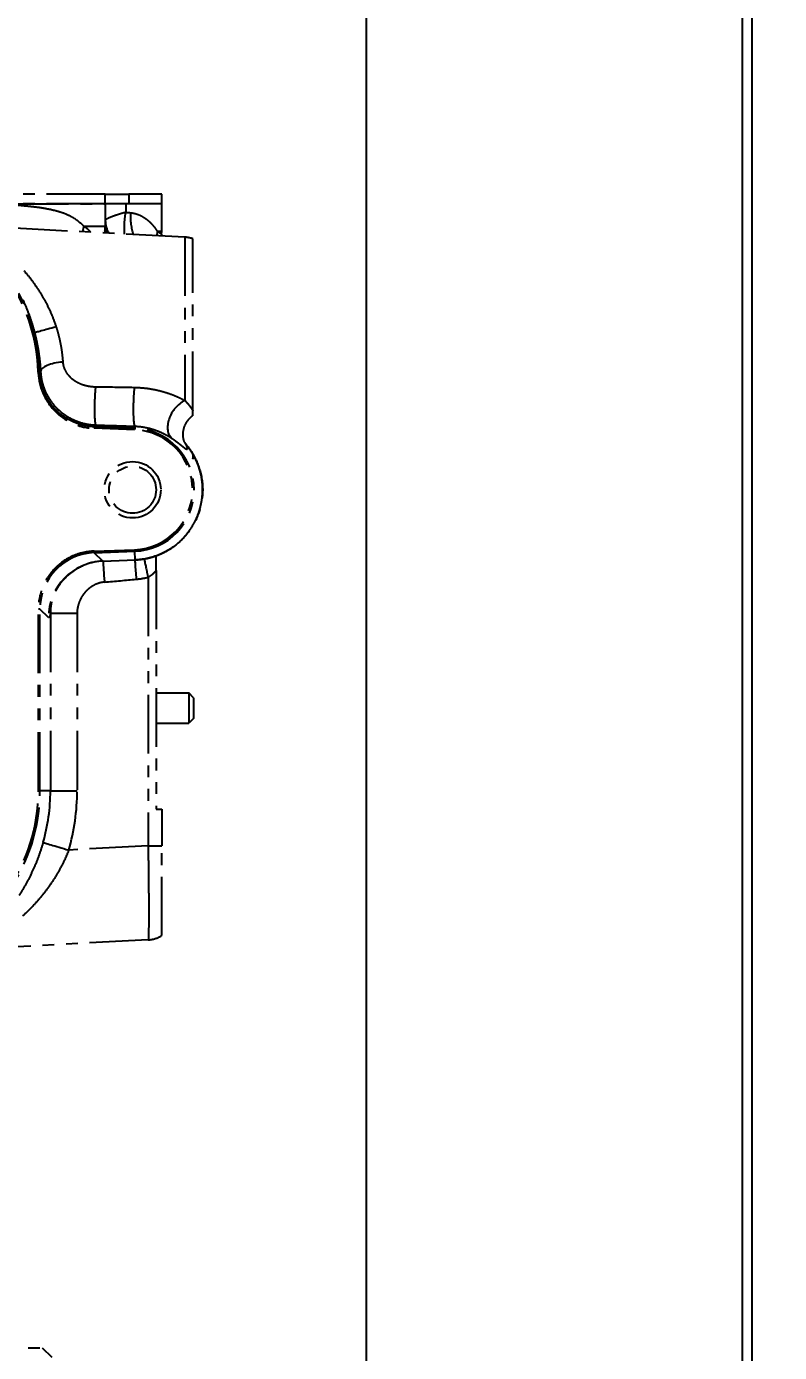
# Model space of a CAD drawing. Header units: inches. Extents: x 0 to 77285, y -118 to 40065.
# Drawn here: x 70234.3 to 70314.4, y 25421.7 to 25562.7 of the extents above; entities that cross this region are included whole.
import ezdxf

# ---------------------------------------------------------------- set-up
doc = ezdxf.new("R2010")
doc.units = ezdxf.units.IN
doc.header["$LTSCALE"] = 5
doc.header["$MEASUREMENT"] = 0
doc.linetypes.add('PHANTOM', pattern=[2.5, 1.25, -0.25, 0.25, -0.25, 0.25, -0.25])
doc.layers.add('66', color=6, linetype='PHANTOM')
doc.styles.add('SCI', font='')
doc.styles.get('SCI').set_extended_font_data('Gulim')
doc.dimstyles.new('SCH', dxfattribs={"dimtxt": 2.5, "dimasz": 2, "dimexe": 1.25, "dimexo": 0.625, "dimtad": 1, "dimdec": 8, "dimtxsty": 'SCI', "dimcen": 2.5, "dimclrd": 4, "dimclre": 4, "dimclrt": 7, "dimadec": 8, "dimazin": 2, "dimtfac": 1, "dimtdec": 8, "dimtmove": 0, "dimatfit": 3, "dimfxl": 1, "dimarcsym": 0})

# ---------------------------------------------------------------- blocks, each defined once
blk = doc.blocks.new('A$Cb1cd6385')
for p, q in [((-35, 290.5), (-34, 291.5)), ((-35, 231.5), (-35, 290.5))]:
    blk.add_line(p, q)
blk = doc.blocks.new('A$C4c8e5734')
for p, q in [((-9.3, 4.72), (-21.3, 4.72)), ((-9.3, 4.72), (-6.8, 4.72)), ((-9.3, 3.72), (-9.3, 4.72)), ((-3.3, 4.72), (-6.8, 4.72)), ((-6.8, 4.72), (-6.8, 3.72)), ((-3.3, 3.72), (-3.3, 4.72)), ((-9.3, 3.72), (-21.3, 3.72)), ((-19.45, 3.72), (-9.3, 3.72)), ((-9.3, 3.72), (-9.3, 1.32)), ((-6.8, 3.72), (-9.3, 3.72)), ((-7.12, 3.72), (-7.12, 2.81)), ((-3.3, 3.72), (-6.8, 3.72)), ((-3.3, 3.72), (-6.8, 3.72)), ((-3.3, 0.82), (-3.3, 3.72)), ((-0.84, 0.17), (-24.24, 1.39)), ((-11.59, 1.32), (-9.3, 1.32)), ((-3.78, 0.82), (-3.3, 0.82)), ((-0.84, 0.17), (-0.84, -17.18)), ((0, -18.24), (0, 0)), ((-16.26, -14.16), (-16.43, -14.17)), ((-3.9, -16.06), (-3.9, -16.06)), ((0, -18.81), (0, -18.24)), ((-6.17, -20.14), (-10.48, -19.99)), ((-10.48, -19.99), (-10.48, -20.15)), ((-6.18, -20.3), (-10.48, -20.15)), ((-6.17, -20.14), (-6.18, -20.3)), ((-6.16, -19.93), (-6.17, -20.14)), ((0, -22.93), (0, -23.37)), ((-10.47, -33.2), (-6.18, -33.05)), ((-10.47, -33.37), (-10.47, -33.2)), ((-10.47, -33.37), (-6.17, -33.22)), ((-9.55, -34.26), (-10.47, -33.37)), ((-6.17, -33.22), (-6.18, -33.05)), ((-6.14, -34.13), (-6.17, -33.22)), ((-3.9, -35.26), (-3.9, -33.71)), ((-9.55, -34.26), (-6.14, -34.13)), ((-9.53, -34.26), (-6.13, -34.14)), ((-4.74, -35.98), (-4.74, -64.54)), ((-3.9, -35.26), (-3.9, -60.63)), ((-16.42, -58.68), (-16.42, -39.36)), ((-16.25, -39.36), (-16.42, -39.36)), ((-16.25, -58.68), (-16.25, -39.36)), ((-15.33, -40.25), (-16.25, -39.36)), ((-15.05, -38.77), (-15.05, -38.77)), ((-15.14, -39.81), (-15.14, -58.68)), ((-15.14, -39.81), (-12.3, -39.81)), ((-12.3, -39.81), (-12.3, -58.68)), ((-3.9, -48.28), (-0.4, -48.28)), ((-0.4, -48.28), (-0.4, -51.48)), ((0.1, -48.78), (-0.4, -48.28)), ((0.1, -48.78), (0.1, -50.98)), ((-3.9, -51.48), (-0.4, -51.48)), ((0.1, -50.98), (-0.4, -51.48)), ((-16.25, -58.68), (-16.42, -58.68)), ((-15.14, -58.68), (-16.25, -58.68)), ((-15.14, -58.68), (-12.3, -58.68)), ((-3.9, -60.63), (-3.3, -60.63)), ((-3.3, -60.63), (-3.3, -64.54)), ((-4.74, -64.54), (-13.19, -64.98)), ((-4.74, -64.54), (-3.3, -64.54)), ((-3.3, -74.07), (-3.3, -64.54)), ((-4.74, -74.53), (-26.23, -75.65))]:
    blk.add_line(p, q)
for radius in [3, 2.5]:
    blk.add_circle((-6.4, -26.68), radius)
for centre, radius, start, end in [((-34.9, -14.68), 18.65, 1.5783, 156.6949), ((-34.9, -14.68), 18.48, 1.5783, 156.6949), ((-6.3, 1.86), 3, 180, 204.8747), ((-12.3, 1.32), 3, 349.8516, 0), ((-6.3, 0.82), 3, 353.5356, 0), ((-1, -2.83), 3, 70.5288, 87), ((-6.4, -26.68), 6.38, 272, 88), ((-6.4, -26.68), 6.54, 272, 88), ((-34.9, -58.68), 18.65, 220.128, 0), ((-34.9, -58.68), 18.48, 220.128, 0), ((-4.9, -71.53), 3, 273, 302.231)]:
    blk.add_arc(centre, radius, start, end)
for centre, major_axis, ratio, start_param, end_param in [((-6.3, 1.94), (-3, 0), 0.926501, 6.283185, 6.790433), ((-4.53, 2.77), (0.21, 3.99), 0.523693, 1.598235, 2.215116), ((-9.57, 1.32), (-1.67, -1.86), 0.716015, 5.281294, 5.549551), ((-6.39, 0.27), (-2.95, 0.53), 0.876758, 0.000005, 0.069183), ((-6.39, 0.27), (-2.95, 0.53), 0.876758, 6.283185, 6.28319), ((-6.3, 1.32), (-3, 0), 0.958862, 0, 0.252117), ((-0.05, 0.82), (2.77, 2.88), 0.879926, 2.272796, 2.405691), ((-14.4, -9.38), (-2.42, -0.63), 0.013152, 4.763071, 6.230821), ((-13.69, -14.03), (-2.5, -0.13), 0.367782, 4.745977, 6.226875), ((-10.21, -17.31), (-0.08, -2.5), 0.091823, 4.030867, 6.230603), ((-162.75, 574.43), (2075.48, -86.31), 0.28183, 4.797605, 4.799601), ((-6.08, -17.43), (-0.07, -2.5), 0.094666, 4.00332, 6.230589), ((-3.8, -17.66), (-0.72, 2.4), 0.192548, 0.707088, 0.707158), ((-0.71, -19.23), (-1.42, -2.06), 0.66243, 4.015601, 6.213265), ((1.19, -20.24), (-2.13, -1.3), 0.946608, 0.021191, 0.16306), ((-10.23, -39.38), (-4.34, 4.19), 0.994731, 5.516563, 7.049808), ((-9.34, -40.25), (-4.17, -4.32), 0.997357, 3.945767, 5.479011), ((-9.31, -29.25), (-0.23, -5.02), 0.052085, 6.235092, 6.287489), ((-9.23, -36.49), (0.26, -2.99), 0.05214, 3.865601, 4.707855), ((-9.31, -29.25), (-0.23, -5.02), 0.052085, 0.004303, 0.004316), ((-5.85, -36.19), (0.28, -2.99), 0.052109, 3.95003, 4.707519), ((-6.31, -29.14), (0.19, -5), 0.052299, 6.230754, 6.283185), ((-4.59, -35.98), (0.68, -2.92), 0.05098, 3.970311, 4.700539), ((-49.16, -29.26), (-85.72, -2.52), 0.1104, 2.05001, 2.095046), ((-6.89, -26.71), (0, -9.52), 0.99863, 0.093108, 0.228074), ((-34.77, -58.68), (0, -19.67), 0.998185, 1.288678, 1.570789), ((-34.93, -58.68), (0, -22.67), 0.99863, 1.288913, 1.570789), ((-13.03, -64.98), (-2.88, 0.83), 0.014558, 0.052365, 1.520499)]:
    blk.add_ellipse(centre, major_axis=major_axis, ratio=ratio, start_param=start_param, end_param=end_param)
for points, knots in [([(-16.87, 3.37), (-17.28, 3.42), (-17.7, 3.46), (-18.13, 3.5), (-18.56, 3.54), (-19, 3.58), (-19.44, 3.61)], [0.75, 0.75, 0.75, 0.75, 0.875, 0.875, 0.875, 1, 1, 1, 1]), ([(-12.88, 2.31), (-13.13, 2.45), (-13.4, 2.57), (-13.69, 2.68), (-13.98, 2.79), (-14.29, 2.89), (-14.62, 2.97)], [0.25, 0.25, 0.25, 0.25, 0.375, 0.375, 0.375, 0.5, 0.5, 0.5, 0.5]), ([(-8.42, 2.4), (-8.53, 2.36), (-8.64, 2.32), (-8.73, 2.28), (-8.82, 2.25), (-8.9, 2.21), (-8.97, 2.18)], [0.375, 0.375, 0.375, 0.375, 0.5, 0.5, 0.5, 0.625, 0.625, 0.625, 0.625]), ([(-7.26, 0.63), (-7.27, 0.78), (-7.27, 0.95), (-7.27, 1.11), (-7.27, 1.27), (-7.27, 1.44), (-7.26, 1.62), (-7.25, 1.8), (-7.23, 1.99), (-7.21, 2.19)], [0.5, 0.5, 0.5, 0.5, 0.625, 0.625, 0.625, 0.75, 0.75, 0.75, 0.875, 0.875, 0.875, 0.875]), ([(-5.61, 2.5), (-5.45, 2.42), (-5.28, 2.32), (-5.11, 2.21), (-4.95, 2.1), (-4.78, 1.97), (-4.62, 1.83)], [0.3333333, 0.3333333, 0.3333333, 0.3333333, 0.5, 0.5, 0.5, 0.6666667, 0.6666667, 0.6666667, 0.6666667]), ([(-10.98, 0.83), (-11.05, 0.91), (-11.14, 0.99), (-11.24, 1.08), (-11.34, 1.16), (-11.46, 1.24), (-11.59, 1.32)], [0.8, 0.8, 0.8, 0.8, 0.9, 0.9, 0.9, 1, 1, 1, 1]), ([(-3.49, 0.62), (-3.45, 0.59), (-3.42, 0.57), (-3.4, 0.55), (-3.37, 0.53), (-3.35, 0.51), (-3.34, 0.5)], [0.2, 0.2, 0.2, 0.2, 0.3, 0.3, 0.3, 0.4, 0.4, 0.4, 0.4]), ([(-17.3, -4.19), (-17.07, -4.49), (-16.84, -4.81), (-16.62, -5.14), (-16.39, -5.47), (-16.17, -5.82), (-15.97, -6.17)], [0.6428571, 0.6428571, 0.6428571, 0.6428571, 0.7142857, 0.7142857, 0.7142857, 0.7857143, 0.7857143, 0.7857143, 0.7857143]), ([(-16.68, -10.58), (-16.63, -10.77), (-16.59, -10.95), (-16.56, -11.14), (-16.52, -11.33), (-16.48, -11.52), (-16.45, -11.7)], [0.1428571, 0.1428571, 0.1428571, 0.1428571, 0.2857143, 0.2857143, 0.2857143, 0.4285714, 0.4285714, 0.4285714, 0.4285714]), ([(-14.12, -10.93), (-14.08, -11.1), (-14.05, -11.26), (-14.02, -11.43), (-13.99, -11.6), (-13.96, -11.77), (-13.94, -11.95), (-13.91, -12.13), (-13.89, -12.31), (-13.87, -12.51), (-13.85, -12.7), (-13.83, -12.91), (-13.82, -13.12)], [0.4285714, 0.4285714, 0.4285714, 0.4285714, 0.5714286, 0.5714286, 0.5714286, 0.7142857, 0.7142857, 0.7142857, 0.8571429, 0.8571429, 0.8571429, 0.9999999, 0.9999999, 0.9999999, 0.9999999]), ([(-16.45, -11.7), (-16.42, -11.89), (-16.39, -12.07), (-16.37, -12.26), (-16.34, -12.44), (-16.31, -12.63), (-16.29, -12.83)], [0.4285714, 0.4285714, 0.4285714, 0.4285714, 0.5714286, 0.5714286, 0.5714286, 0.7142857, 0.7142857, 0.7142857, 0.7142857]), ([(-16.43, -14.17), (-16.4, -14.92), (-16.25, -15.67), (-15.65, -17.1), (-15.2, -17.77), (-14.08, -18.91), (-13.41, -19.36), (-11.98, -19.96), (-11.24, -20.13), (-10.48, -20.15)], [0.0000028, 0.0000028, 0.0000028, 0.0000028, 0.2261414, 0.2261414, 0.4655504, 0.4655504, 0.7049898, 0.7049898, 0.9312215, 0.9312215, 0.9312215, 0.9312215]), ([(-16.26, -14.16), (-16.25, -14.15), (-16.22, -14.14), (-16.2, -14.12), (-16.18, -14.11)], [0, 0, 0, 0, 0.5, 0.9999999, 0.9999999, 0.9999999, 0.9999999]), ([(-16.02, -15.69), (-16.09, -15.44), (-16.15, -15.19), (-16.19, -14.93), (-16.23, -14.68), (-16.25, -14.42), (-16.26, -14.16)], [0.8333333, 0.8333333, 0.8333333, 0.8333333, 0.9166667, 0.9166667, 0.9166667, 1, 1, 1, 1]), ([(-16.18, -14.11), (-16.17, -14.38), (-16.14, -14.66), (-16.09, -14.92), (-16.04, -15.19), (-15.97, -15.46), (-15.88, -15.71)], [0, 0, 0, 0, 0.0909091, 0.0909091, 0.0909091, 0.1818182, 0.1818182, 0.1818182, 0.1818182]), ([(-13.45, -14.22), (-13.37, -14.33), (-13.29, -14.44), (-13.19, -14.54), (-13.1, -14.65), (-13, -14.75), (-12.89, -14.84)], [0.2727273, 0.2727273, 0.2727273, 0.2727273, 0.3636364, 0.3636364, 0.3636364, 0.4545455, 0.4545455, 0.4545455, 0.4545455]), ([(-12.53, -15.1), (-12.41, -15.18), (-12.28, -15.25), (-12.14, -15.32), (-12.01, -15.38), (-11.87, -15.44), (-11.73, -15.49)], [0.5454545, 0.5454545, 0.5454545, 0.5454545, 0.6363636, 0.6363636, 0.6363636, 0.7272727, 0.7272727, 0.7272727, 0.7272727]), ([(-15, -17.69), (-15.15, -17.49), (-15.29, -17.28), (-15.42, -17.07), (-15.55, -16.85), (-15.66, -16.63), (-15.76, -16.4)], [0.5833333, 0.5833333, 0.5833333, 0.5833333, 0.6666667, 0.6666667, 0.6666667, 0.75, 0.75, 0.75, 0.75]), ([(-6.21, -15.8), (-5.95, -15.81), (-5.7, -15.82), (-5.47, -15.84), (-5.24, -15.85), (-5.03, -15.88), (-4.83, -15.9), (-4.63, -15.93), (-4.45, -15.96), (-4.27, -15.99)], [0, 0, 0, 0, 0.1, 0.1, 0.1, 0.2, 0.2, 0.2, 0.3, 0.3, 0.3, 0.3]), ([(-13.95, -18.74), (-14.14, -18.58), (-14.33, -18.42), (-14.5, -18.24), (-14.68, -18.07), (-14.84, -17.88), (-15, -17.69)], [0.4166667, 0.4166667, 0.4166667, 0.4166667, 0.5, 0.5, 0.5, 0.5833333, 0.5833333, 0.5833333, 0.5833333]), ([(-14.62, -17.83), (-14.44, -18.04), (-14.24, -18.23), (-14.03, -18.4), (-13.81, -18.57), (-13.59, -18.73), (-13.36, -18.87)], [0.4545455, 0.4545455, 0.4545455, 0.4545455, 0.5454545, 0.5454545, 0.5454545, 0.6363636, 0.6363636, 0.6363636, 0.6363636]), ([(0, -18.81), (-0.23, -18.96), (-0.43, -19.16), (-0.75, -19.6), (-0.87, -19.84), (-1.02, -20.32), (-1.06, -20.57), (-1.06, -20.97), (-1.04, -21.13), (-1, -21.35), (-0.98, -21.42), (-0.94, -21.53), (-0.93, -21.57), (-0.91, -21.6), (-0.91, -21.61), (-0.91, -21.61)], [0, 0, 0, 0, 0.0855138, 0.0855138, 0.1689981, 0.1689981, 0.2502066, 0.2502066, 0.3183439, 0.3183439, 0.3727466, 0.3727466, 0.437922, 0.437922, 0.4853626, 0.4853626, 0.4853626, 0.4853626]), ([(-10.48, -19.99), (-10.73, -19.98), (-10.98, -19.95), (-11.23, -19.91), (-11.48, -19.87), (-11.72, -19.82), (-11.96, -19.75)], [0, 0, 0, 0, 0.0833333, 0.0833333, 0.0833333, 0.1666667, 0.1666667, 0.1666667, 0.1666667]), ([(-10.3, -19.8), (-9.84, -19.82), (-9.38, -19.83), (-8.92, -19.85), (-8.47, -19.86), (-8.01, -19.87), (-7.55, -19.89)], [0, 0, 0, 0, 0.3333333, 0.3333333, 0.3333333, 0.6666667, 0.6666667, 0.6666667, 0.6666667]), ([(-0.78, -21.77), (-0.25, -22.38), (0.18, -23.08), (0.79, -24.56), (0.98, -25.35), (1.1, -26.93), (1.02, -27.74), (0.64, -29.28), (0.31, -30.02), (-0.54, -31.36), (-1.08, -31.97), (-2.31, -32.97), (-3.02, -33.37), (-4.51, -33.94), (-5.32, -34.11), (-6.13, -34.14)], [0, 0, 0, 0, 0.24203, 0.24203, 0.479698, 0.479698, 0.717544, 0.717544, 0.955385, 0.955385, 1.193195, 1.193195, 1.431062, 1.431062, 1.672877, 1.672877, 1.672877, 1.672877]), ([(-1.72, -21.57), (-1.65, -21.62), (-1.58, -21.67), (-1.52, -21.72), (-1.46, -21.77), (-1.4, -21.82), (-1.35, -21.86)], [0.1333333, 0.1333333, 0.1333333, 0.1333333, 0.2, 0.2, 0.2, 0.2666667, 0.2666667, 0.2666667, 0.2666667]), ([(0, -22.93), (0.1, -23.2), (0.1, -23.35), (0.04, -23.38), (0.02, -23.38), (0, -23.37)], [-2.880639, -2.880639, -2.880639, -2.880639, -2.5707797, -2.5707797, -2.4847961, -2.4847961, -2.4847961, -2.4847961]), ([(-10.47, -33.2), (-11.26, -33.23), (-12.03, -33.4), (-13.48, -34.04), (-14.14, -34.5), (-15.25, -35.65), (-15.68, -36.33), (-16.27, -37.8), (-16.42, -38.57), (-16.42, -39.36)], [0.000001, 0.000001, 0.000001, 0.000001, 0.2348184, 0.2348184, 0.4741465, 0.4741465, 0.7135007, 0.7135007, 0.9484037, 0.9484037, 0.9484037, 0.9484037]), ([(-4.2, -33.8), (-3.89, -33.7), (-3.58, -33.59), (-3.29, -33.45), (-2.99, -33.31), (-2.7, -33.16), (-2.43, -32.98)], [0.1176471, 0.1176471, 0.1176471, 0.1176471, 0.1764706, 0.1764706, 0.1764706, 0.2352941, 0.2352941, 0.2352941, 0.2352941]), ([(-9.53, -34.26), (-10.18, -34.29), (-10.83, -34.42), (-12.03, -34.88), (-12.59, -35.21), (-13.56, -36), (-13.99, -36.48), (-14.45, -37.21), (-14.58, -37.43), (-14.75, -37.81), (-14.81, -37.96), (-14.9, -38.18), (-14.92, -38.27), (-14.99, -38.47), (-15.01, -38.57), (-15.04, -38.71), (-15.05, -38.74), (-15.05, -38.77), (-15.05, -38.77), (-15.05, -38.77)], [0, 0, 0, 0, 0.1953229, 0.1953229, 0.3869214, 0.3869214, 0.5768896, 0.5768896, 0.6597202, 0.6597202, 0.717951, 0.717951, 0.757812, 0.757812, 0.8234183, 0.8234183, 0.8873688, 0.8873688, 0.9081733, 0.9081733, 0.9081733, 0.9081733]), ([(-10.21, -36.69), (-10.34, -36.74), (-10.47, -36.81), (-10.59, -36.88), (-10.72, -36.95), (-10.84, -37.03), (-10.95, -37.12)], [0.1818182, 0.1818182, 0.1818182, 0.1818182, 0.2727273, 0.2727273, 0.2727273, 0.3636364, 0.3636364, 0.3636364, 0.3636364]), ([(-12.17, -38.91), (-12.21, -39.05), (-12.24, -39.2), (-12.27, -39.35), (-12.29, -39.5), (-12.3, -39.66), (-12.3, -39.81)], [0.8181818, 0.8181818, 0.8181818, 0.8181818, 0.9090909, 0.9090909, 0.9090909, 1, 1, 1, 1]), ([(-17.2, -67.52), (-17.38, -67.91), (-17.58, -68.29), (-17.8, -68.67), (-18.01, -69.05), (-18.24, -69.43), (-18.48, -69.81)], [0.4285714, 0.4285714, 0.4285714, 0.4285714, 0.5714286, 0.5714286, 0.5714286, 0.7142857, 0.7142857, 0.7142857, 0.7142857]), ([(-4.68, -70.16), (-4.68, -70.49), (-4.68, -70.8), (-4.68, -71.1), (-4.68, -71.4), (-4.68, -71.68), (-4.68, -71.94)], [0.3846154, 0.3846154, 0.3846154, 0.3846154, 0.4615385, 0.4615385, 0.4615385, 0.5384615, 0.5384615, 0.5384615, 0.5384615]), ([(-4.69, -73.31), (-4.69, -73.5), (-4.69, -73.67), (-4.7, -73.82), (-4.7, -73.96), (-4.7, -74.09), (-4.71, -74.2), (-4.71, -74.3), (-4.72, -74.39), (-4.72, -74.44)], [0.6923077, 0.6923077, 0.6923077, 0.6923077, 0.7692308, 0.7692308, 0.7692308, 0.8461538, 0.8461538, 0.8461538, 0.9230769, 0.9230769, 0.9230769, 0.9230769])]:
    blk.add_open_spline(points, degree=3, knots=knots)
for points in [[(-15.69, 3.2), (-16.06, 3.27), (-16.46, 3.32), (-16.87, 3.37)], [(-14.62, 2.97), (-14.96, 3.06), (-15.31, 3.13), (-15.69, 3.2)], [(-12.19, 1.86), (-12.4, 2.03), (-12.63, 2.18), (-12.88, 2.31)], [(-11.59, 1.32), (-11.78, 1.52), (-11.97, 1.7), (-12.19, 1.86)], [(-9.26, 2.01), (-9.29, 1.98), (-9.3, 1.96), (-9.3, 1.94)], [(-9.15, 2.08), (-9.2, 2.06), (-9.24, 2.03), (-9.26, 2.01)], [(-8.97, 2.18), (-9.04, 2.14), (-9.1, 2.11), (-9.15, 2.08)], [(-8.07, 2.52), (-8.2, 2.48), (-8.31, 2.44), (-8.42, 2.4)], [(-7.63, 2.66), (-7.79, 2.61), (-7.93, 2.56), (-8.07, 2.52)], [(-7.12, 2.81), (-7.3, 2.75), (-7.47, 2.7), (-7.63, 2.66)], [(-7.21, 2.19), (-7.19, 2.38), (-7.16, 2.59), (-7.12, 2.81)], [(-7.12, 2.81), (-7.04, 2.8), (-6.96, 2.79), (-6.88, 2.79)], [(-6.88, 2.79), (-6.8, 2.78), (-6.71, 2.77), (-6.63, 2.77)], [(-6.63, 2.77), (-6.46, 2.75), (-6.3, 2.72), (-6.13, 2.68)], [(-6.13, 2.68), (-5.96, 2.63), (-5.78, 2.57), (-5.61, 2.5)], [(-4.62, 1.83), (-4.47, 1.68), (-4.31, 1.52), (-4.17, 1.35)], [(-10.87, 0.69), (-10.9, 0.74), (-10.94, 0.78), (-10.98, 0.83)], [(-9.39, 0.62), (-9.39, 0.62), (-9.39, 0.62), (-9.4, 0.62)], [(-9.35, 0.79), (-9.36, 0.74), (-9.37, 0.68), (-9.39, 0.62)], [(-7.24, 0.5), (-7.25, 0.55), (-7.25, 0.59), (-7.26, 0.63)], [(-4.17, 1.35), (-4.03, 1.18), (-3.9, 1), (-3.78, 0.82)], [(-3.78, 0.82), (-3.72, 0.78), (-3.66, 0.75), (-3.62, 0.71)], [(-3.62, 0.71), (-3.57, 0.68), (-3.53, 0.65), (-3.49, 0.62)], [(-3.34, 0.5), (-3.33, 0.49), (-3.32, 0.49), (-3.32, 0.49)], [(-3.32, 0.49), (-3.33, 0.42), (-3.33, 0.36), (-3.34, 0.3)], [(-3.32, 0.49), (-3.32, 0.49), (-3.32, 0.49), (-3.32, 0.49)], [(-3.32, 0.49), (-3.32, 0.49), (-3.32, 0.49), (-3.32, 0.49)], [(-17.97, -3.38), (-17.76, -3.63), (-17.53, -3.9), (-17.3, -4.19)], [(-18.08, -6.48), (-17.9, -6.87), (-17.74, -7.26), (-17.58, -7.65)], [(-15.97, -6.17), (-15.77, -6.52), (-15.57, -6.88), (-15.4, -7.23)], [(-17.58, -7.65), (-17.43, -8.05), (-17.28, -8.44), (-17.16, -8.84)], [(-15.4, -7.23), (-15.22, -7.59), (-15.06, -7.96), (-14.92, -8.31)], [(-14.92, -8.31), (-14.77, -8.67), (-14.64, -9.03), (-14.53, -9.38)], [(-17.16, -8.84), (-17.03, -9.23), (-16.92, -9.62), (-16.82, -10)], [(-14.53, -9.38), (-14.47, -9.55), (-14.42, -9.73), (-14.37, -9.9)], [(-16.82, -10), (-16.77, -10.2), (-16.72, -10.39), (-16.68, -10.58)], [(-14.37, -9.9), (-14.32, -10.08), (-14.28, -10.24), (-14.24, -10.42)], [(-14.24, -10.42), (-14.19, -10.59), (-14.15, -10.76), (-14.12, -10.93)], [(-16.29, -12.83), (-16.27, -13.02), (-16.25, -13.22), (-16.23, -13.44)], [(-16.23, -13.44), (-16.21, -13.65), (-16.2, -13.87), (-16.18, -14.11)], [(-13.82, -13.12), (-13.81, -13.25), (-13.79, -13.37), (-13.76, -13.5)], [(-13.76, -13.5), (-13.73, -13.62), (-13.69, -13.74), (-13.64, -13.86)], [(-13.64, -13.86), (-13.58, -13.98), (-13.52, -14.1), (-13.45, -14.22)], [(-12.89, -14.84), (-12.78, -14.93), (-12.66, -15.02), (-12.53, -15.1)], [(-11.73, -15.49), (-11.58, -15.54), (-11.43, -15.58), (-11.28, -15.62)], [(-15.76, -16.4), (-15.86, -16.17), (-15.95, -15.93), (-16.02, -15.69)], [(-15.88, -15.71), (-15.8, -15.97), (-15.69, -16.23), (-15.57, -16.48)], [(-15.57, -16.48), (-15.44, -16.72), (-15.3, -16.96), (-15.14, -17.19)], [(-11.28, -15.62), (-11.13, -15.65), (-10.97, -15.68), (-10.81, -15.7)], [(-10.81, -15.7), (-10.66, -15.72), (-10.5, -15.73), (-10.34, -15.73)], [(-4.27, -15.99), (-4.09, -16.02), (-3.92, -16.06), (-3.74, -16.1)], [(-3.74, -16.1), (-3.57, -16.14), (-3.39, -16.18), (-3.22, -16.23)], [(-3.22, -16.23), (-3.04, -16.28), (-2.87, -16.33), (-2.7, -16.39)], [(-2.7, -16.39), (-2.53, -16.44), (-2.37, -16.5), (-2.21, -16.56)], [(-2.21, -16.56), (-2.05, -16.62), (-1.9, -16.68), (-1.75, -16.74)], [(-1.75, -16.74), (-1.6, -16.81), (-1.46, -16.87), (-1.3, -16.95)], [(-15.14, -17.19), (-14.98, -17.42), (-14.81, -17.63), (-14.62, -17.83)], [(-1.3, -16.95), (-1.15, -17.02), (-1, -17.1), (-0.84, -17.18)], [(-0.84, -17.18), (-0.78, -17.25), (-0.72, -17.32), (-0.66, -17.38)], [(-0.66, -17.38), (-0.66, -17.39), (-0.65, -17.39), (-0.64, -17.4)], [(-0.64, -17.4), (-0.59, -17.45), (-0.55, -17.5), (-0.51, -17.55)], [(-0.51, -17.55), (-0.5, -17.57), (-0.49, -17.58), (-0.47, -17.6)], [(-0.47, -17.6), (-0.44, -17.64), (-0.41, -17.68), (-0.38, -17.71)], [(-0.38, -17.71), (-0.36, -17.74), (-0.35, -17.76), (-0.33, -17.78)], [(-0.33, -17.78), (-0.31, -17.81), (-0.29, -17.84), (-0.26, -17.87)], [(-0.26, -17.87), (-0.24, -17.89), (-0.22, -17.92), (-0.2, -17.95)], [(-0.2, -17.95), (-0.19, -17.97), (-0.18, -17.99), (-0.16, -18.01)], [(-0.16, -18.01), (-0.14, -18.04), (-0.12, -18.07), (-0.1, -18.1)], [(-0.1, -18.1), (-0.09, -18.11), (-0.08, -18.12), (-0.08, -18.13)], [(-0.08, -18.13), (-0.05, -18.16), (-0.03, -18.19), (-0.01, -18.22)], [(-0.01, -18.22), (-0.01, -18.23), (0, -18.23), (0, -18.24)], [(-13.33, -19.15), (-13.54, -19.03), (-13.75, -18.89), (-13.95, -18.74)], [(-13.36, -18.87), (-13.14, -19.02), (-12.9, -19.14), (-12.66, -19.25)], [(-12.66, -19.49), (-12.89, -19.39), (-13.11, -19.28), (-13.33, -19.15)], [(-12.66, -19.25), (-12.41, -19.36), (-12.16, -19.46), (-11.9, -19.54)], [(-11.96, -19.75), (-12.2, -19.68), (-12.43, -19.59), (-12.66, -19.49)], [(-11.9, -19.54), (-11.64, -19.62), (-11.37, -19.68), (-11.11, -19.72)], [(-11.11, -19.72), (-10.84, -19.77), (-10.57, -19.8), (-10.3, -19.8)], [(-10.48, -19.99), (-10.45, -19.96), (-10.39, -19.9), (-10.33, -19.84), (-10.3, -19.8)], [(-7.55, -19.89), (-7.09, -19.9), (-6.63, -19.92), (-6.16, -19.93)], [(-6.16, -19.93), (-5.97, -19.93), (-5.79, -19.95), (-5.63, -19.96)], [(-5.63, -19.96), (-5.46, -19.98), (-5.31, -20), (-5.16, -20.03)], [(-5.16, -20.03), (-5.02, -20.05), (-4.88, -20.08), (-4.75, -20.11)], [(-4.75, -20.11), (-4.62, -20.14), (-4.49, -20.17), (-4.36, -20.21)], [(-4.36, -20.21), (-4.23, -20.25), (-4.11, -20.29), (-3.98, -20.33)], [(-3.98, -20.33), (-3.85, -20.38), (-3.72, -20.43), (-3.6, -20.48)], [(-3.6, -20.48), (-3.47, -20.53), (-3.35, -20.58), (-3.24, -20.64)], [(-3.24, -20.64), (-3.12, -20.69), (-3.01, -20.75), (-2.9, -20.81)], [(-2.9, -20.81), (-2.79, -20.86), (-2.68, -20.93), (-2.57, -20.99)], [(-2.57, -20.99), (-2.46, -21.06), (-2.34, -21.13), (-2.23, -21.21)], [(-2.23, -21.21), (-2.12, -21.28), (-2.03, -21.34), (-1.95, -21.4)], [(-1.95, -21.4), (-1.87, -21.46), (-1.79, -21.52), (-1.72, -21.57)], [(-1.35, -21.86), (-1.29, -21.9), (-1.24, -21.94), (-1.2, -21.98)], [(-1.2, -21.98), (-1.15, -22.02), (-1.11, -22.05), (-1.07, -22.08)], [(-1.07, -22.08), (-1.03, -22.11), (-1, -22.14), (-0.96, -22.17)], [(-0.96, -22.17), (-0.92, -22.2), (-0.89, -22.22), (-0.86, -22.25)], [(-0.92, -21.59), (-0.87, -21.66), (-0.82, -21.72), (-0.78, -21.77)], [(-0.86, -22.25), (-0.82, -22.27), (-0.79, -22.29), (-0.76, -22.31)], [(-0.72, -21.86), (-0.73, -21.83), (-0.76, -21.8), (-0.78, -21.77)], [(-0.76, -22.31), (-0.73, -22.33), (-0.7, -22.34), (-0.68, -22.35)], [(-0.6, -22.11), (-0.62, -22.04), (-0.66, -21.96), (-0.72, -21.86)], [(-0.13, -22.64), (-0.31, -22.37), (-0.5, -22.11), (-0.72, -21.86)], [(-0.68, -22.35), (-0.65, -22.36), (-0.63, -22.36), (-0.61, -22.36)], [(-0.61, -22.36), (-0.6, -22.36), (-0.58, -22.35), (-0.57, -22.34)], [(-0.56, -22.26), (-0.56, -22.22), (-0.58, -22.17), (-0.6, -22.11)], [(-0.57, -22.34), (-0.56, -22.32), (-0.56, -22.3), (-0.56, -22.26)], [(0.34, -23.5), (0.2, -23.21), (0.04, -22.92), (-0.13, -22.64)], [(0.7, -24.42), (0.6, -24.1), (0.48, -23.8), (0.34, -23.5)], [(0.94, -25.37), (0.88, -25.05), (0.8, -24.73), (0.7, -24.42)], [(1.04, -26.34), (1.03, -26.01), (0.99, -25.69), (0.94, -25.37)], [(1.02, -27.32), (1.05, -27), (1.06, -26.67), (1.04, -26.34)], [(0.87, -28.29), (0.95, -27.97), (0.99, -27.65), (1.02, -27.32)], [(0.2, -30.13), (0.36, -29.84), (0.49, -29.54), (0.6, -29.23)], [(0.6, -29.23), (0.71, -28.93), (0.8, -28.61), (0.87, -28.29)], [(-0.92, -31.73), (-0.7, -31.49), (-0.49, -31.23), (-0.31, -30.97)], [(-0.31, -30.97), (-0.12, -30.7), (0.05, -30.42), (0.2, -30.13)], [(-2.43, -32.98), (-2.15, -32.81), (-1.88, -32.62), (-1.63, -32.41)], [(-1.63, -32.41), (-1.38, -32.2), (-1.14, -31.97), (-0.92, -31.73)], [(-5.16, -34.03), (-4.83, -33.97), (-4.51, -33.9), (-4.2, -33.8)], [(-6.14, -34.13), (-5.81, -34.12), (-5.48, -34.08), (-5.16, -34.03)], [(-9.81, -36.56), (-9.94, -36.6), (-10.08, -36.64), (-10.21, -36.69)], [(-9.39, -36.49), (-9.53, -36.51), (-9.67, -36.53), (-9.81, -36.56)], [(-4.47, -35.82), (-4.56, -35.89), (-4.65, -35.94), (-4.74, -35.98)], [(-4.18, -35.58), (-4.27, -35.68), (-4.37, -35.76), (-4.47, -35.82)], [(-3.9, -35.26), (-3.99, -35.38), (-4.08, -35.49), (-4.18, -35.58)], [(-11.57, -37.73), (-11.67, -37.85), (-11.75, -37.97), (-11.82, -38.09)], [(-11.28, -37.4), (-11.39, -37.5), (-11.48, -37.61), (-11.57, -37.73)], [(-10.95, -37.12), (-11.07, -37.2), (-11.18, -37.3), (-11.28, -37.4)], [(-15.08, -38.94), (-15.12, -39.22), (-15.14, -39.52), (-15.14, -39.81)], [(-15.05, -38.77), (-15.06, -38.82), (-15.07, -38.88), (-15.08, -38.94)], [(-12.02, -38.49), (-12.08, -38.62), (-12.13, -38.76), (-12.17, -38.91)], [(-11.82, -38.09), (-11.9, -38.22), (-11.96, -38.35), (-12.02, -38.49)], [(-15.26, -40.24), (-15.29, -40.26), (-15.31, -40.27), (-15.33, -40.25)], [(-15.2, -40.09), (-15.22, -40.17), (-15.24, -40.21), (-15.26, -40.24)], [(-15.14, -39.81), (-15.16, -39.93), (-15.18, -40.02), (-15.2, -40.09)], [(-15.91, -64.15), (-16.02, -64.52), (-16.14, -64.89), (-16.27, -65.26)], [(-4.74, -64.54), (-4.74, -64.96), (-4.73, -65.37), (-4.73, -65.76)], [(-16.27, -65.26), (-16.4, -65.64), (-16.54, -66.01), (-16.69, -66.39)], [(-13.61, -65.97), (-13.77, -66.3), (-13.94, -66.64), (-14.12, -66.97)], [(-13.19, -64.98), (-13.32, -65.31), (-13.46, -65.64), (-13.61, -65.97)], [(-4.73, -65.76), (-4.72, -66.16), (-4.71, -66.55), (-4.71, -66.93)], [(-16.69, -66.39), (-16.85, -66.76), (-17.02, -67.14), (-17.2, -67.52)], [(-14.12, -66.97), (-14.3, -67.31), (-14.5, -67.65), (-14.72, -67.99)], [(-4.71, -66.93), (-4.71, -67.31), (-4.7, -67.69), (-4.7, -68.06)], [(-15.41, -69.01), (-15.66, -69.35), (-15.93, -69.69), (-16.21, -70.03)], [(-14.72, -67.99), (-14.93, -68.33), (-15.17, -68.67), (-15.41, -69.01)], [(-4.7, -68.06), (-4.69, -68.43), (-4.69, -68.79), (-4.69, -69.14)], [(-16.21, -70.03), (-16.5, -70.37), (-16.8, -70.7), (-17.11, -71.04)], [(-4.69, -69.14), (-4.69, -69.49), (-4.68, -69.83), (-4.68, -70.16)], [(-17.11, -71.04), (-17.43, -71.37), (-17.76, -71.69), (-18.11, -72.01)], [(-4.68, -72.69), (-4.68, -72.91), (-4.68, -73.13), (-4.69, -73.31)], [(-4.68, -71.94), (-4.68, -72.21), (-4.68, -72.46), (-4.68, -72.69)], [(-4.72, -74.44), (-4.73, -74.5), (-4.74, -74.53), (-4.74, -74.53)]]:
    blk.add_open_spline(points, degree=3)
blk = doc.blocks.new('A$Cf772756f')
at = {"layer": '66'}
blk.add_blockref('A$C4c8e5734', (124, 152.88), dxfattribs=at)
at = {"layer": '66', "rotation": 270}
blk.add_blockref('A$Cb1cd6385', (-182.5, 0), dxfattribs=at)
blk = doc.blocks.new('*D740')
at = {"color": 4, "lineweight": -2, "transparency": 16777216}
for p, q in [((69985.49, 25381.36), (69985.49, 25591.46)), ((70270.49, 25381.36), (70270.49, 25591.46)), ((69995.49, 25585.21), (70260.49, 25585.21))]:
    blk.add_line(p, q, dxfattribs=at)
at = {"color": 4, "transparency": 16777216}
for points in [[(69995.49, 25586.88), (69995.49, 25583.54), (69985.49, 25585.21)], [(70260.49, 25586.88), (70260.49, 25583.54), (70270.49, 25585.21)]]:
    blk.add_solid(points, dxfattribs=at)
at = {"layer": 'Defpoints', "color": 0, "transparency": 16777216}
for p in [(70270.49, 25585.21), (69985.49, 25378.23, 0), (70270.49, 25378.23, 0)]:
    blk.add_point(p, dxfattribs=at)
at = {"color": 7, "transparency": 16777216, "insert": (70127.99, 25594.74), "char_height": 12.5, "attachment_point": 5, "style": 'SCI'}
blk.add_mtext('285', dxfattribs=at)
blk = doc.blocks.new('*D741')
at = {"color": 4, "lineweight": -2, "transparency": 16777216}
for p, q in [((69945.49, 25410.36), (69945.49, 25621.38)), ((70310.49, 25410.36), (70310.49, 25621.38)), ((69955.49, 25615.13), (70300.49, 25615.13))]:
    blk.add_line(p, q, dxfattribs=at)
at = {"color": 4, "transparency": 16777216}
for points in [[(69955.49, 25616.8), (69955.49, 25613.47), (69945.49, 25615.13)], [(70300.49, 25616.8), (70300.49, 25613.47), (70310.49, 25615.13)]]:
    blk.add_solid(points, dxfattribs=at)
at = {"layer": 'Defpoints', "color": 0, "transparency": 16777216}
for p in [(70310.49, 25615.13), (69945.49, 25407.23, 0), (70310.49, 25407.23, 0)]:
    blk.add_point(p, dxfattribs=at)
at = {"color": 7, "transparency": 16777216, "insert": (70127.99, 25624.67), "char_height": 12.5, "attachment_point": 5, "style": 'SCI'}
blk.add_mtext('365', dxfattribs=at)
blk = doc.blocks.new('*D742')
at = {"color": 4, "lineweight": -2, "transparency": 16777216}
for p, q in [((69937.99, 25395.36), (69937.99, 25694.69)), ((70317.99, 25395.36), (70317.99, 25694.69)), ((69947.99, 25688.44), (70307.99, 25688.44))]:
    blk.add_line(p, q, dxfattribs=at)
at = {"color": 4, "transparency": 16777216}
for points in [[(69947.99, 25690.11), (69947.99, 25686.77), (69937.99, 25688.44)], [(70307.99, 25690.11), (70307.99, 25686.77), (70317.99, 25688.44)]]:
    blk.add_solid(points, dxfattribs=at)
at = {"layer": 'Defpoints', "color": 0, "transparency": 16777216}
for p in [(70317.99, 25688.44), (69937.99, 25392.23, 0), (70317.99, 25392.23, 0)]:
    blk.add_point(p, dxfattribs=at)
at = {"color": 7, "transparency": 16777216, "insert": (70127.99, 25697.97), "char_height": 12.5, "attachment_point": 5, "style": 'SCI'}
blk.add_mtext('380', dxfattribs=at)
blk = doc.blocks.new('*D1823')
at = {"color": 4, "lineweight": -2, "transparency": 16777216}
for p, q in [((69944.49, 25392.11), (69944.49, 25658.62)), ((70311.49, 25392.11), (70311.49, 25658.62)), ((69954.49, 25652.37), (70301.49, 25652.37))]:
    blk.add_line(p, q, dxfattribs=at)
at = {"color": 4, "transparency": 16777216}
for points in [[(69954.49, 25654.04), (69954.49, 25650.7), (69944.49, 25652.37)], [(70301.49, 25654.04), (70301.49, 25650.7), (70311.49, 25652.37)]]:
    blk.add_solid(points, dxfattribs=at)
at = {"layer": 'Defpoints', "color": 0, "transparency": 16777216}
for p in [(70311.49, 25652.37), (69944.49, 25388.98, 0), (70311.49, 25388.98, 0)]:
    blk.add_point(p, dxfattribs=at)
at = {"color": 7, "transparency": 16777216, "insert": (70127.99, 25661.91), "char_height": 12.5, "attachment_point": 5, "style": 'SCI'}
blk.add_mtext('367', dxfattribs=at)

msp = doc.modelspace()

# ---------------------------------------------------------------- block references
at = {"layer": '66'}
msp.add_blockref('A$Cf772756f', (70127.99460165, 25387.23021317, 0), dxfattribs=at)

# ---------------------------------------------------------------- dimensions: what is measured, and where the dimension line sits
for base, p1, p2, picture, middle in [((70317.9946016469, 25688.4392711657), (69937.9946016469, 25392.2302131725, -0.0000000047), (70317.9946016469, 25392.2302131725, -0.0000000047), '*D742', (70127.9946016469, 25697.9723936691)), ((70311.4946016469, 25652.3691486604), (69944.4946016469, 25388.9802131725, -0.0000000047), (70311.4946016469, 25388.9802131725, -0.0000000047), '*D1823', (70127.9946016469, 25661.9105934008)), ((70310.4946016468, 25615.1318823401), (69945.4946016468, 25407.2302131725, -0.0000000047), (70310.4946016468, 25407.2302131725, -0.0000000047), '*D741', (70127.9946016468, 25624.6650048434)), ((70270.4946016468, 25585.2098650904), (69985.4946016469, 25378.2302131725, -0.0000000047), (70270.4946016468, 25378.2302131725, -0.0000000047), '*D740', (70127.9946016469, 25594.7429875938))]:
    dim = msp.add_linear_dim(base=base, p1=p1, p2=p2, dimstyle='SCH', override={"dimscale": 5, "dimcen": 1})
    dim.commit()
    dim.dimension.update_dxf_attribs({"geometry": picture, "text_midpoint": middle})

doc.saveas('drawing.dxf')
